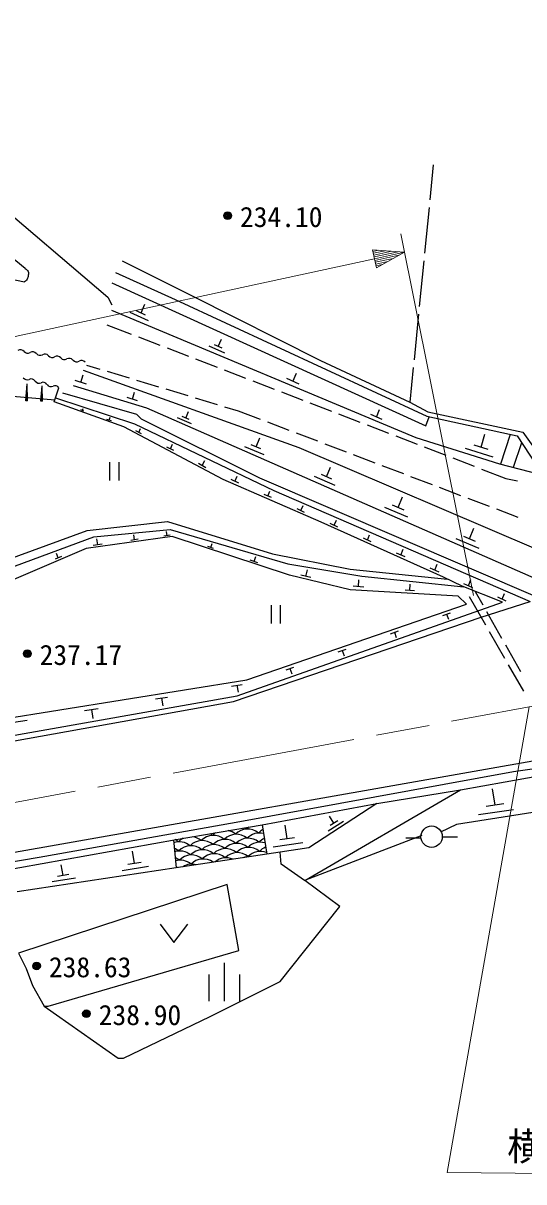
# Model space of a CAD drawing. Units: millimetres, scale not verified. Extents: x 40000 to 680000, y 20000 to 380000.
# Drawn here: x 195454 to 228150, y 256520 to 332181 of the extents above; entities that cross this region are included whole.
import ezdxf
from ezdxf.enums import TextEntityAlignment as Align

# ---------------------------------------------------------------- set-up
doc = ezdxf.new("R2010")
doc.units = ezdxf.units.MM
doc.header["$LTSCALE"] = 1000
doc.header["$PDMODE"] = 32
doc.header["$PDSIZE"] = 500
doc.linetypes.add('CHAIN', pattern=[18.5, 12, -1.5, 3.5, -1.5])
for name, color, linetype, lineweight in [('M-BGD', 7, 'Continuous', 25), ('M-BMK', 2, 'CHAIN', 13), ('M-STR-HTXT', 7, 'Continuous', 13)]:
    doc.layers.add(name, color=color, linetype=linetype, lineweight=lineweight)
doc.styles.add('ＭＳ ゴシック', font='')
doc.styles.get('ＭＳ ゴシック').set_extended_font_data('MS Gothic')

msp = doc.modelspace()

# ---------------------------------------------------------------- linework, layer by layer
at = {"layer": 'M-BGD'}
for p, q in [((222232, 322920), (222009, 320653)), ((221960, 320155), (221667, 317170)), ((201914, 316668), (206486, 314382)), ((221618, 316672), (221324, 313687)), ((201491, 315906), (205385, 314128)), ((201252, 315227), (221757, 305897)), ((205385, 314128), (221811, 306508)), ((201232, 313435), (221101, 305121)), ((203647, 312747), (202439, 313282)), ((203452, 313122), (202848, 313390)), ((203150, 313256), (203390, 313824)), ((200917, 312486), (202516, 311870)), ((221275, 313189), (220982, 310203)), ((202983, 311690), (204382, 311152)), ((204849, 310972), (206249, 310433)), ((208623, 310635), (207592, 311091)), ((208457, 310955), (207941, 311183)), ((208199, 311069), (208404, 311554)), ((206716, 310253), (208115, 309715)), ((199365, 309523), (213457, 304468)), ((200489, 309569), (199608, 309835)), ((208582, 309535), (209982, 308996)), ((220933, 309706), (220710, 307439)), ((199584, 308601), (198840, 308850)), ((199212, 308725), (199370, 309224)), ((202404, 308992), (200968, 309425)), ((204319, 308415), (202883, 308848)), ((210449, 308816), (211848, 308277)), ((213478, 308612), (212673, 308969)), ((213075, 308791), (213304, 309332)), ((188300, 308389), (197514, 307577)), ((195629, 307523), (195715, 308622)), ((195679, 307521), (195715, 308622)), ((195729, 307519), (195715, 308622)), ((196608, 307491), (196691, 308504)), ((196658, 307489), (196691, 308504)), ((196708, 307488), (196691, 308504)), ((197475, 307463), (197787, 308372)), ((202885, 306625), (198038, 308026)), ((198727, 308528), (203517, 307061)), ((202588, 307631), (202726, 308089)), ((206234, 307839), (204798, 308271)), ((212315, 308098), (213715, 307559)), ((195729, 307519), (195629, 307523)), ((196708, 307488), (196608, 307491)), ((202019, 305816), (197475, 307463)), ((197565, 307724), (202720, 306009)), ((202929, 307522), (202247, 307741)), ((208149, 307262), (206713, 307694)), ((214182, 307379), (215581, 306840)), ((220710, 307439), (221879, 306809)), ((199426, 306854), (199223, 306932)), ((199324, 306893), (199373, 307029)), ((201070, 306259), (201133, 306453)), ((203188, 306330), (202885, 306625)), ((203517, 307061), (230756, 295108)), ((206301, 306298), (205840, 306492)), ((206071, 306395), (206244, 306828)), ((209508, 306852), (208628, 307117)), ((210960, 306300), (209508, 306852)), ((216048, 306661), (217448, 306122)), ((218902, 306291), (218148, 306619)), ((218525, 306455), (218735, 306961)), ((221757, 305897), (221964, 306475)), ((221811, 306508), (227712, 305232)), ((221879, 306809), (228077, 305475)), ((201215, 306210), (200926, 306309)), ((208514, 302382), (202019, 305816)), ((202720, 306009), (211828, 301668)), ((202999, 305458), (203121, 305708)), ((210908, 302472), (203188, 306330)), ((206454, 306016), (205532, 306405)), ((212830, 305589), (211427, 306122)), ((217914, 305942), (219314, 305403)), ((203185, 305363), (202813, 305553)), ((210661, 304512), (210901, 305109)), ((214699, 304878), (213297, 305411)), ((219781, 305224), (221181, 304685)), ((221101, 305121), (226570, 303399)), ((225362, 304484), (225613, 305334)), ((227259, 305329), (226618, 303387)), ((227712, 305232), (228949, 303340)), ((228077, 305475), (228948, 304245)), ((205289, 304270), (204841, 304498)), ((205065, 304384), (205212, 304685)), ((211189, 303990), (209919, 304525)), ((210979, 304378), (210344, 304645)), ((213457, 304468), (228924, 297846)), ((216568, 304167), (215166, 304700)), ((221647, 304505), (223047, 303966)), ((226153, 303837), (224342, 304407)), ((225815, 304342), (224909, 304626)), ((228004, 304784), (227449, 303170)), ((201102, 303511), (201102, 302311)), ((201702, 303511), (201702, 302311)), ((207392, 303155), (206907, 303424)), ((207149, 303290), (207323, 303616)), ((218438, 303456), (217036, 303989)), ((223514, 303787), (224914, 303248)), ((215613, 302414), (214934, 302701)), ((215274, 302557), (215529, 303196)), ((220307, 302745), (218905, 303278)), ((225380, 303068), (226980, 302453)), ((226570, 303399), (230118, 302476)), ((214915, 299590), (208514, 302382)), ((209534, 302139), (209031, 302373)), ((209282, 302256), (209433, 302594)), ((229211, 294616), (210908, 302472)), ((215838, 302000), (214480, 302572)), ((222176, 302034), (220774, 302567)), ((226980, 302453), (227738, 302294)), ((211664, 301197), (211201, 301413)), ((211432, 301305), (211571, 301616)), ((211828, 301668), (228573, 294413)), ((219949, 300544), (220235, 301257)), ((224046, 301323), (222644, 301856)), ((225915, 300612), (224513, 301145)), ((213836, 300236), (213351, 300462)), ((213594, 300349), (213738, 300675)), ((220580, 299921), (219063, 300560)), ((220329, 300384), (219570, 300704)), ((227784, 299901), (226382, 300435)), ((215763, 299390), (215912, 299726)), ((200072, 298637), (205063, 299121)), ((204848, 298711), (204804, 298990)), ((205063, 299121), (212738, 296867)), ((222911, 296009), (214915, 299590)), ((216013, 299273), (215512, 299506)), ((224611, 298498), (224896, 299210)), ((193353, 296163), (200072, 298637)), ((205174, 298656), (199560, 297881)), ((200618, 298152), (200035, 298071)), ((200327, 298111), (200266, 298499)), ((202974, 298477), (202494, 298410)), ((202734, 298444), (202684, 298763)), ((205057, 298740), (204639, 298683)), ((212842, 296136), (205174, 298656)), ((207705, 297951), (207786, 298200)), ((218183, 298313), (217682, 298547)), ((217932, 298430), (218082, 298767)), ((225240, 297877), (223726, 298515)), ((224989, 298339), (224232, 298658)), ((199560, 297881), (193486, 295281)), ((197949, 297362), (197539, 297188)), ((197744, 297275), (197623, 297546)), ((207890, 297887), (207519, 298015)), ((210532, 297020), (210640, 297353)), ((220401, 297328), (219845, 297574)), ((220123, 297451), (220281, 297825)), ((210780, 296935), (210284, 297106)), ((212738, 296867), (217568, 296060)), ((222628, 296333), (222036, 296595)), ((222332, 296464), (222500, 296862)), ((216799, 295181), (212842, 296136)), ((214251, 295976), (213590, 296126)), ((213921, 296051), (214013, 296494)), ((217352, 295381), (217378, 295836)), ((217568, 296060), (224232, 295370)), ((224120, 295414), (222911, 296009)), ((224529, 295449), (224697, 295846)), ((223870, 294765), (216799, 295181)), ((217693, 295356), (217011, 295407)), ((221021, 295120), (220393, 295157)), ((220707, 295139), (220724, 295557)), ((226766, 294367), (224120, 295414)), ((224825, 295318), (224233, 295579)), ((209422, 288251), (226766, 294367)), ((224398, 294237), (223870, 294765)), ((224581, 294733), (225638, 292890)), ((224980, 295074), (225474, 294198)), ((225367, 293384), (228573, 294413)), ((226999, 294447), (226450, 294689)), ((226725, 294568), (226880, 294937)), ((210065, 289300), (224398, 294237)), ((211642, 294170), (211642, 292970)), ((212242, 294170), (212242, 292970)), ((222850, 293508), (223367, 293683)), ((223109, 293595), (223232, 293253)), ((225720, 293763), (226702, 292021)), ((219442, 292315), (219959, 292490)), ((219701, 292403), (219823, 292060)), ((225887, 292456), (226882, 290721)), ((216034, 291123), (216551, 291298)), ((226948, 291585), (227930, 289843)), ((216292, 291210), (216415, 290868)), ((212620, 289946), (213137, 290121)), ((212878, 290033), (213001, 289691)), ((227130, 290287), (228125, 288552)), ((179191, 284346), (210065, 289300)), ((209064, 288887), (209754, 289000)), ((209409, 288944), (209492, 288485)), ((176587, 282472), (209422, 288251)), ((204100, 288053), (204878, 288169)), ((204489, 288111), (204576, 287594)), ((199467, 287294), (200344, 287427)), ((199906, 287360), (200004, 286778)), ((194835, 286535), (195711, 286668)), ((183372, 276028), (230531, 284332)), ((224008, 282127), (230266, 283242)), ((213852, 276197), (224008, 282127)), ((218556, 281215), (224008, 282127)), ((226268, 281115), (226105, 282188)), ((211061, 279832), (218556, 281215)), ((218556, 281215), (214119, 278332)), ((231076, 280996), (223750, 279850)), ((227485, 280822), (225183, 280488)), ((226843, 281199), (225692, 281032)), ((216373, 280039), (215369, 279424)), ((215748, 279933), (215458, 280400)), ((215999, 280086), (215497, 279779)), ((205454, 278876), (211061, 279832)), ((211061, 279832), (211356, 277920)), ((212695, 278914), (212558, 279821)), ((223750, 279850), (222719, 279357)), ((186098, 275421), (205454, 278876)), ((205261, 278842), (205444, 277029)), ((213724, 278666), (211780, 278384)), ((213181, 278985), (212209, 278843)), ((221483, 279134), (213836, 276191)), ((221435, 278960), (220435, 278960)), ((222828, 279058), (223828, 279058)), ((202722, 277312), (202587, 278115)), ((211356, 277920), (205444, 277029)), ((212232, 278037), (211356, 277920)), ((214119, 278332), (212232, 278037)), ((212304, 277253), (212232, 278037)), ((205444, 277029), (195070, 275455)), ((198064, 276526), (197945, 277231)), ((203639, 277107), (201917, 276828)), ((203153, 277382), (202292, 277242)), ((213836, 276191), (212304, 277253)), ((198870, 276346), (197357, 276101)), ((198442, 276587), (197686, 276465)), ((204402, 273348), (205302, 272148)), ((205302, 272148), (206202, 273348)), ((208599, 268313), (208599, 270813)), ((207599, 268313), (207599, 270063)), ((209599, 268313), (209599, 270063))]:
    msp.add_line(p, q, dxfattribs=at)
for points in [[(175498, 329622), (190315, 322848), (193109, 320986), (200983, 314297), (201237, 313789)], [(190145, 316160), (193022, 315820), (195548, 315296)], [(206486, 314382), (214868, 310148), (220710, 307439)], [(176599, 287034), (177361, 287627), (193363, 296771), (199628, 299057), (204877, 299650), (211735, 297533), (216815, 296517), (223172, 295881)], [(179477, 282547), (209195, 287881), (225367, 293384)], [(183541, 275520), (196495, 277721), (209365, 280007), (227483, 283309), (230192, 283715)], [(196834, 267984), (201660, 264598), (201999, 264598), (207671, 267307), (212243, 269593), (216138, 274504), (213852, 276197)]]:
    msp.add_lwpolyline(points, dxfattribs=at)
msp.add_lwpolyline([(195141, 271456), (195649, 270440), (196072, 269339), (196834, 267984), (197088, 267984), (209534, 271625), (208772, 275943)], close=True, dxfattribs=at)
for centre, radius in [((208807, 319609), 250), ((208807, 319609), 200), ((208807, 319609), 150), ((208807, 319609), 100), ((208807, 319609), 50), ((208807, 319609), 20), ((195724, 291011), 250), ((195724, 291011), 200), ((195724, 291011), 150), ((195724, 291011), 100), ((195724, 291011), 50), ((195724, 291011), 20), ((222128, 279058), 700), ((196330, 270618), 250), ((196330, 270618), 200), ((196330, 270618), 150), ((196330, 270618), 100), ((196330, 270618), 50), ((196330, 270618), 20), ((199583, 267495), 250), ((199583, 267495), 200), ((199583, 267495), 150), ((199583, 267495), 100), ((199583, 267495), 50), ((199583, 267495), 20)]:
    msp.add_circle(centre, radius, dxfattribs=at)
for centre, radius, start, end in [((149968, 259202), 72979, 50.0448, 50.0448), ((149968, 259202), 72979, 51.30507, 71.35719), ((195273, 310551), 304, 38.95076, 121.17494), ((195756, 310932), 304, 218.95076, 301.17494), ((196071, 310412), 304, 38.95076, 121.17494), ((196554, 310792), 304, 218.95076, 301.17494), ((196869, 310272), 304, 38.95076, 121.17494), ((197352, 310652), 304, 218.95076, 301.17494), ((197667, 310132), 304, 38.95076, 121.17494), ((198150, 310513), 304, 218.95076, 301.17494), ((198465, 309992), 304, 38.95076, 121.17494), ((198948, 310373), 304, 218.95076, 301.17494), ((199263, 309852), 304, 38.95076, 121.17494), ((195713, 309195), 304, 213.13563, 295.35981), ((195974, 308645), 304, 33.13563, 115.35981), ((196493, 308975), 304, 213.13563, 295.35981), ((196753, 308425), 304, 33.13563, 115.35981), ((197272, 308755), 304, 213.13563, 295.35981), ((197533, 308206), 304, 33.13563, 115.35981), ((207114, 278314), 1088, 49.39718, 59.65652), ((208612, 278393), 1088, 121.8297, 136.60282), ((209376, 278132), 1088, 49.39718, 136.60282), ((208612, 278393), 1088, 49.39718, 77.5218), ((210110, 278471), 1088, 49.39718, 136.60282), ((209345, 278731), 1088, 49.39718, 56.75993), ((210843, 278810), 1088, 126.4612, 136.60282), ((210874, 278211), 1088, 75.38471, 136.60282), ((211607, 278550), 1088, 117.25653, 136.60282), ((205647, 277636), 1088, 49.39718, 109.78243), ((204882, 277897), 1088, 49.39718, 62.68892), ((206380, 277975), 1088, 116.0079, 136.60282), ((206412, 277376), 1088, 49.39718, 136.60282), ((207145, 277715), 1088, 49.39718, 136.60282), ((206380, 277975), 1088, 49.39718, 83.3436), ((207878, 278054), 1088, 49.39718, 136.60282), ((207910, 277455), 1088, 49.39718, 136.60282), ((208643, 277793), 1088, 49.39718, 136.60282), ((209408, 277533), 1088, 49.39718, 136.60282), ((210141, 277872), 1088, 49.39718, 136.60282), ((210906, 277612), 1088, 71.85796, 136.60282), ((211639, 277950), 1088, 113.92256, 136.60282), ((204914, 277298), 1088, 49.39718, 68.37992), ((205678, 277037), 1088, 49.39718, 108.2133), ((204945, 276698), 1088, 49.39718, 66.64577), ((206443, 276777), 1088, 49.39718, 136.60282), ((207176, 277116), 1088, 49.39718, 136.60282), ((207941, 276855), 1088, 49.39718, 136.60282), ((208674, 277194), 1088, 49.39718, 136.60282), ((208706, 276595), 1088, 65.85339, 131.29434), ((209439, 276934), 1088, 49.39718, 136.60282), ((210172, 277273), 1088, 49.39718, 136.60282), ((210204, 276674), 1088, 85.80992, 111.33781), ((210937, 277012), 1088, 68.2171, 136.60282), ((211670, 277351), 1088, 110.6403, 136.60282), ((205710, 276438), 1088, 49.39718, 106.6536), ((204977, 276099), 1088, 59.92133, 64.88185), ((206475, 276178), 1088, 74.76809, 122.37964), ((207208, 276517), 1088, 53.59331, 136.60282)]:
    msp.add_arc(centre, radius, start, end, dxfattribs=at)
msp.add_open_spline([(195592, 316161), (195681, 316104), (195737, 316068), (195778, 315974), (195817, 315882), (195801, 315818), (195790, 315719), (195778, 315613), (195768, 315547), (195710, 315457), (195661, 315382), (195627, 315353), (195548, 315296)], degree=3, knots=[0, 0, 0, 0, 1, 1, 1, 2, 2, 2, 3, 3, 3, 4, 4, 4, 4], dxfattribs=at)
for p in [(208807, 319609), (195724, 291011), (196330, 270618), (199583, 267495)]:
    msp.add_point(p, dxfattribs=at)
at = {"layer": 'M-BMK'}
msp.add_line((168871, 276448), (266329, 294568), dxfattribs=at)
at = {"layer": 'M-STR-HTXT'}
for p, q in [((220114, 318418), (224858, 294807)), ((220354, 317224), (218272, 317387)), ((218272, 317387), (218526, 316215)), ((218689, 317355), (218298, 317270)), ((218323, 317153), (219105, 317322)), ((219521, 317290), (218349, 317036)), ((218374, 316918), (219938, 317257)), ((220354, 317224), (218399, 316801)), ((218425, 316684), (219989, 317022)), ((220354, 317224), (218526, 316215)), ((141783, 300201), (218399, 316801)), ((219623, 316821), (218450, 316566)), ((218476, 316449), (219258, 316619)), ((218892, 316417), (218501, 316332)), ((223146, 257126), (228496, 287534)), ((242587, 256954), (223146, 257126))]:
    msp.add_line(p, q, dxfattribs=at)

# ---------------------------------------------------------------- texts
at = {"layer": 'M-BGD', "style": 'ＭＳ ゴシック'}
for s, p in [('234.10', (212305, 319529)), ('237.17', (199223, 290931)), ('238.63', (199829, 270538)), ('238.90', (203082, 267415))]:
    msp.add_text(s, height=1320, dxfattribs=at).set_placement(p, align=Align.MIDDLE_CENTER)
at = {"layer": 'M-STR-HTXT', "style": 'ＭＳ ゴシック'}
msp.add_text('横断溝', height=1833, rotation=359.571, dxfattribs=at).set_placement((230812, 258808), align=Align.MIDDLE_CENTER)

doc.saveas('drawing.dxf')
